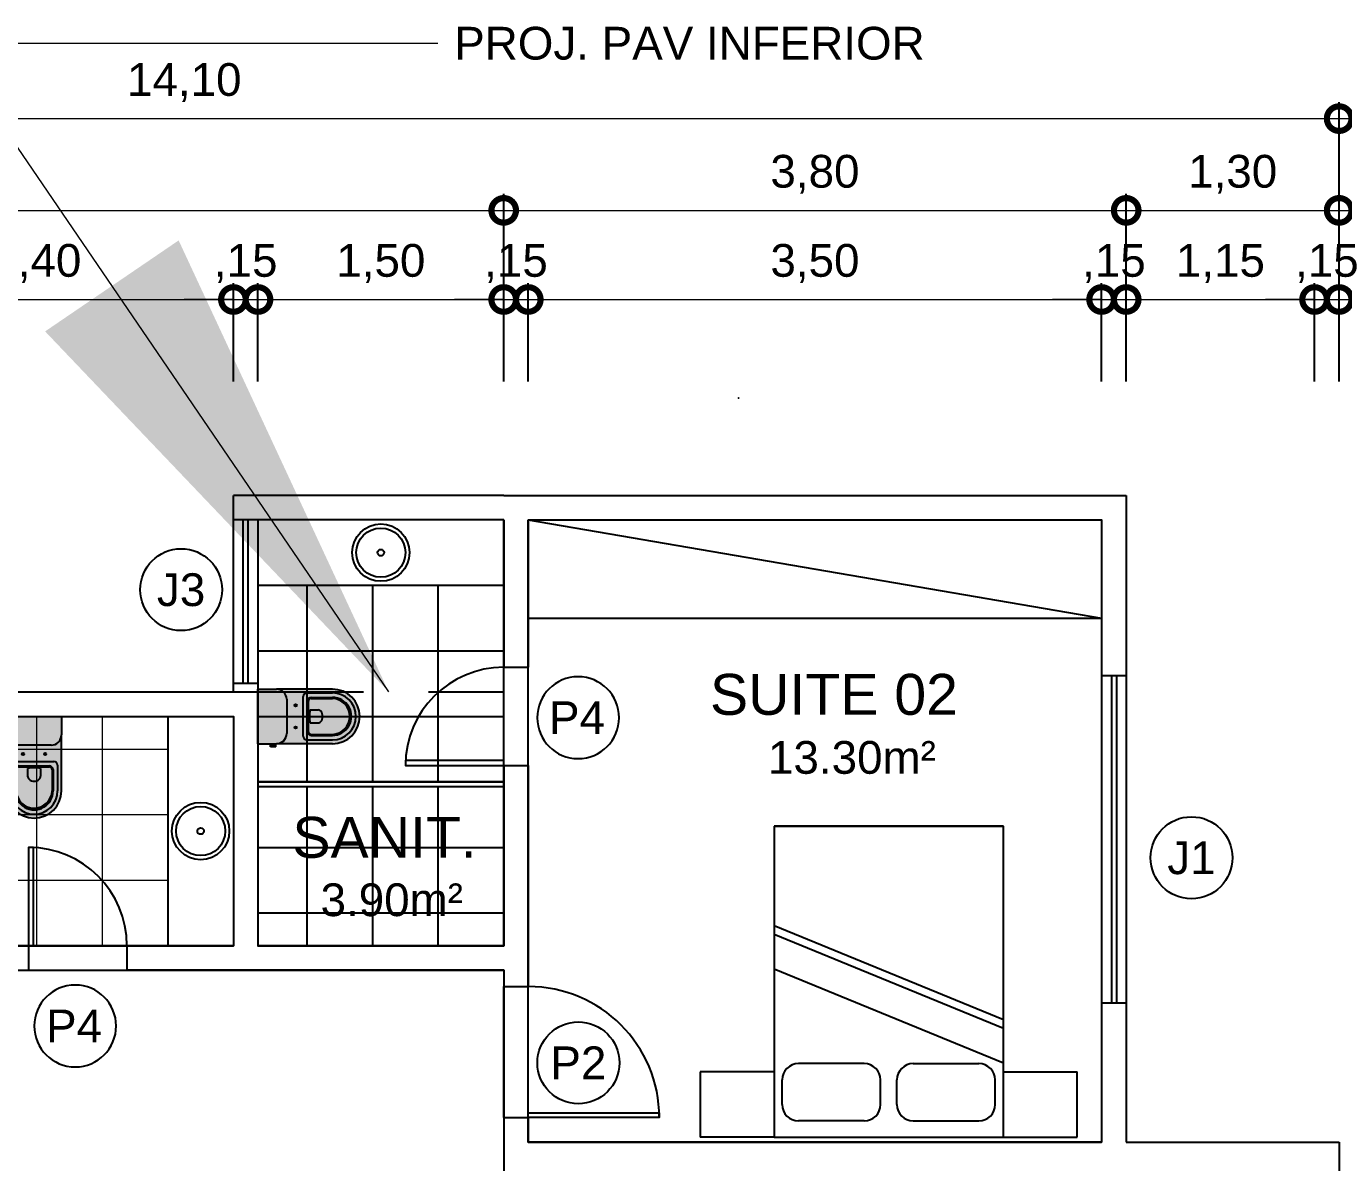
# Model space of a CAD drawing. Header units: metres. Extents: x 47360 to 47486, y 23388 to 23461.
# Drawn here: x 47425.76 to 47433.81, y 23401.14 to 23408.08 of the extents above; entities that cross this region are included whole.
import ezdxf
from ezdxf.enums import TextEntityAlignment as Align

# ---------------------------------------------------------------- set-up
doc = ezdxf.new("R2010")
doc.units = ezdxf.units.M
doc.header["$LTSCALE"] = 0.25
doc.linetypes.add('DASHDOT2', pattern=[12.7, 6.35, -3.175, 0, -3.175])
doc.linetypes.add('HIDDEN2', pattern=[4.7625, 3.175, -1.5875])
doc.layers.add('ARQ_0_AREAS', color=7, linetype='Continuous', true_color=0x5a1694, plot=False)
for name, color, linetype in [('ARQ_ALV CT', 4, 'Continuous'), ('ARQ_ALV VS', 2, 'Continuous'), ('ARQ_ESQ CT', 2, 'Continuous'), ('ARQ_MOB 01', 1, 'Continuous'), ('ARQ_PISO 01', 1, 'Continuous'), ('ARQ_PROJ INF', 1, 'HIDDEN2'), ('ARQ_PROJ SUP', 1, 'DASHDOT2'), ('ARQ_SAN 01', 1, 'Continuous'), ('ARQ_SAN 02', 2, 'Continuous'), ('ARQ_SIMB 01', 1, 'Continuous'), ('ARQ_TXT 01', 1, 'Continuous'), ('SIMB_01', 1, 'Continuous'), ('SIMB_02', 2, 'Continuous'), ('SIMB_PREENCHIMENTO', 253, 'Continuous'), ('SIMB_TXT', 1, 'Continuous')]:
    doc.layers.add(name, color=color, linetype=linetype)
doc.layers.add('ARQ_CINZA 03', color=252, linetype='Continuous', lineweight=9)
doc.layers.add('ARQ_COTA_AZUL', color=5, linetype='Continuous', lineweight=20, true_color=0x0000ff)
doc.styles.add('Annot_2.0mm', font='arial.ttf', dxfattribs={"height": 2})
doc.styles.add('Annot_2.5mm', font='arial.ttf', dxfattribs={"height": 2.5})
doc.styles.add('cota', font='arial.ttf')
doc.styles.add('SIMB', font='arial.ttf')
doc.dimstyles.new('Info 01 - annot', dxfattribs={"dimtxt": 2, "dimasz": 3, "dimexe": 1, "dimexo": 1, "dimgap": 1, "dimtad": 1, "dimzin": 4, "dimtxsty": 'cota', "dimblk": 'DOTSMALL', "dimcen": 2, "dimdle": 1, "dimclrd": 256, "dimclre": 256, "dimclrt": 1, "dimazin": 2, "dimtfac": 0.09, "dimtix": 1, "dimtmove": 2, "dimatfit": 2, "dimfxl": 5, "dimfxlon": 1, "dimtolj": 1, "dimtzin": 4, "dimlwd": -1, "dimarcsym": 1})

# ---------------------------------------------------------------- blocks, each defined once
blk = doc.blocks.new('*U15')
at = {"layer": 'SIMB_02'}
blk.add_circle((0, 0), 2.5, dxfattribs=at)
at = {"layer": 'SIMB_TXT', "style": 'SIMB'}
blk.add_attdef('CDESQ', text='', height=2, dxfattribs=at).set_placement((0, 0), align=Align.MIDDLE_CENTER)
blk = doc.blocks.new('_DotSmall')
at = {"color": 0, "linetype": 'ByBlock', "const_width": 0.5}
blk.add_lwpolyline([(-0.0625, 0, 1), (0.0625, 0, 1)], format="xyb", close=True, dxfattribs=at)
blk = doc.blocks.new('*D100')
at = {"layer": 'ARQ_COTA_AZUL', "lineweight": -2, "transparency": 16777216}
for p, q in [((47420.878, 23406.4579), (47420.878, 23407.0579)), ((47428.678, 23406.4579), (47428.678, 23407.0579))]:
    blk.add_line(p, q, dxfattribs=at)
at = {"layer": 'ARQ_COTA_AZUL', "transparency": 16777216}
blk.add_line((47420.778, 23406.9579), (47428.778, 23406.9579), dxfattribs=at)
at = {"layer": 'ARQ_COTA_AZUL', "transparency": 16777216, "xscale": 0.3, "yscale": 0.3, "zscale": 0.3, "rotation": 180}
blk.add_blockref('_DotSmall', (47420.878, 23406.9579), dxfattribs=at)
at = {"layer": 'ARQ_COTA_AZUL', "transparency": 16777216, "xscale": 0.3, "yscale": 0.3, "zscale": 0.3}
blk.add_blockref('_DotSmall', (47428.678, 23406.9579), dxfattribs=at)
at = {"layer": 'ARQ_COTA_AZUL', "color": 1, "transparency": 16777216, "insert": (47424.778, 23407.1781), "char_height": 0.2, "attachment_point": 5, "style": 'cota'}
blk.add_mtext('\\A1;7,80', dxfattribs=at)
blk = doc.blocks.new('*D101')
at = {"layer": 'ARQ_COTA_AZUL', "lineweight": -2, "transparency": 16777216}
for p, q in [((47428.678, 23406.4579), (47428.678, 23407.0579)), ((47432.478, 23406.4579), (47432.478, 23407.0579))]:
    blk.add_line(p, q, dxfattribs=at)
at = {"layer": 'ARQ_COTA_AZUL', "transparency": 16777216}
blk.add_line((47428.578, 23406.9579), (47432.578, 23406.9579), dxfattribs=at)
at = {"layer": 'ARQ_COTA_AZUL', "transparency": 16777216, "xscale": 0.3, "yscale": 0.3, "zscale": 0.3, "rotation": 180}
blk.add_blockref('_DotSmall', (47428.678, 23406.9579), dxfattribs=at)
at = {"layer": 'ARQ_COTA_AZUL', "transparency": 16777216, "xscale": 0.3, "yscale": 0.3, "zscale": 0.3}
blk.add_blockref('_DotSmall', (47432.478, 23406.9579), dxfattribs=at)
at = {"layer": 'ARQ_COTA_AZUL', "color": 1, "transparency": 16777216, "insert": (47430.578, 23407.1781), "char_height": 0.2, "attachment_point": 5, "style": 'cota'}
blk.add_mtext('\\A1;3,80', dxfattribs=at)
blk = doc.blocks.new('*D102')
at = {"layer": 'ARQ_COTA_AZUL', "lineweight": -2, "transparency": 16777216}
for p, q in [((47432.478, 23406.4579), (47432.478, 23407.0579)), ((47433.778, 23406.4579), (47433.778, 23407.0579))]:
    blk.add_line(p, q, dxfattribs=at)
at = {"layer": 'ARQ_COTA_AZUL', "transparency": 16777216}
blk.add_line((47432.378, 23406.9579), (47433.878, 23406.9579), dxfattribs=at)
at = {"layer": 'ARQ_COTA_AZUL', "transparency": 16777216, "xscale": 0.3, "yscale": 0.3, "zscale": 0.3, "rotation": 180}
blk.add_blockref('_DotSmall', (47432.478, 23406.9579), dxfattribs=at)
at = {"layer": 'ARQ_COTA_AZUL', "transparency": 16777216, "xscale": 0.3, "yscale": 0.3, "zscale": 0.3}
blk.add_blockref('_DotSmall', (47433.778, 23406.9579), dxfattribs=at)
at = {"layer": 'ARQ_COTA_AZUL', "color": 1, "transparency": 16777216, "insert": (47433.128, 23407.1781), "char_height": 0.2, "attachment_point": 5, "style": 'cota'}
blk.add_mtext('\\A1;1,30', dxfattribs=at)
blk = doc.blocks.new('*D121')
at = {"layer": 'ARQ_COTA_AZUL', "lineweight": -2, "transparency": 16777216}
for p, q in [((47424.628, 23405.9137), (47424.628, 23406.5137)), ((47427.028, 23405.9137), (47427.028, 23406.5137))]:
    blk.add_line(p, q, dxfattribs=at)
at = {"layer": 'ARQ_COTA_AZUL', "transparency": 16777216}
blk.add_line((47424.528, 23406.4137), (47427.128, 23406.4137), dxfattribs=at)
at = {"layer": 'ARQ_COTA_AZUL', "transparency": 16777216, "xscale": 0.3, "yscale": 0.3, "zscale": 0.3, "rotation": 180}
blk.add_blockref('_DotSmall', (47424.628, 23406.4137), dxfattribs=at)
at = {"layer": 'ARQ_COTA_AZUL', "transparency": 16777216, "xscale": 0.3, "yscale": 0.3, "zscale": 0.3}
blk.add_blockref('_DotSmall', (47427.028, 23406.4137), dxfattribs=at)
at = {"layer": 'ARQ_COTA_AZUL', "color": 1, "transparency": 16777216, "insert": (47425.828, 23406.6339), "char_height": 0.2, "attachment_point": 5, "style": 'cota'}
blk.add_mtext('\\A1;2,40', dxfattribs=at)
blk = doc.blocks.new('*D122')
at = {"layer": 'ARQ_COTA_AZUL', "lineweight": -2, "transparency": 16777216}
for p, q in [((47427.028, 23405.9137), (47427.028, 23406.5137)), ((47427.178, 23405.9137), (47427.178, 23406.5137))]:
    blk.add_line(p, q, dxfattribs=at)
at = {"layer": 'ARQ_COTA_AZUL', "transparency": 16777216}
for p, q in [((47427.028, 23406.4137), (47426.728, 23406.4137)), ((47427.028, 23406.4137), (47427.178, 23406.4137)), ((47427.178, 23406.4137), (47427.478, 23406.4137))]:
    blk.add_line(p, q, dxfattribs=at)
at = {"layer": 'ARQ_COTA_AZUL', "transparency": 16777216, "xscale": 0.3, "yscale": 0.3, "zscale": 0.3}
blk.add_blockref('_DotSmall', (47427.028, 23406.4137), dxfattribs=at)
at = {"layer": 'ARQ_COTA_AZUL', "transparency": 16777216, "xscale": 0.3, "yscale": 0.3, "zscale": 0.3, "rotation": 180}
blk.add_blockref('_DotSmall', (47427.178, 23406.4137), dxfattribs=at)
at = {"layer": 'ARQ_COTA_AZUL', "color": 1, "transparency": 16777216, "insert": (47427.103, 23406.6339), "char_height": 0.2, "attachment_point": 5, "style": 'cota'}
blk.add_mtext('\\A1;,15', dxfattribs=at)
blk = doc.blocks.new('*D123')
at = {"layer": 'ARQ_COTA_AZUL', "lineweight": -2, "transparency": 16777216}
for p, q in [((47427.178, 23405.9137), (47427.178, 23406.5137)), ((47428.678, 23405.9137), (47428.678, 23406.5137))]:
    blk.add_line(p, q, dxfattribs=at)
at = {"layer": 'ARQ_COTA_AZUL', "transparency": 16777216}
blk.add_line((47427.078, 23406.4137), (47428.778, 23406.4137), dxfattribs=at)
at = {"layer": 'ARQ_COTA_AZUL', "transparency": 16777216, "xscale": 0.3, "yscale": 0.3, "zscale": 0.3, "rotation": 180}
blk.add_blockref('_DotSmall', (47427.178, 23406.4137), dxfattribs=at)
at = {"layer": 'ARQ_COTA_AZUL', "transparency": 16777216, "xscale": 0.3, "yscale": 0.3, "zscale": 0.3}
blk.add_blockref('_DotSmall', (47428.678, 23406.4137), dxfattribs=at)
at = {"layer": 'ARQ_COTA_AZUL', "color": 1, "transparency": 16777216, "insert": (47427.928, 23406.6339), "char_height": 0.2, "attachment_point": 5, "style": 'cota'}
blk.add_mtext('\\A1;1,50', dxfattribs=at)
blk = doc.blocks.new('*D124')
at = {"layer": 'ARQ_COTA_AZUL', "lineweight": -2, "transparency": 16777216}
for p, q in [((47428.678, 23405.9137), (47428.678, 23406.5137)), ((47428.828, 23405.9137), (47428.828, 23406.5137))]:
    blk.add_line(p, q, dxfattribs=at)
at = {"layer": 'ARQ_COTA_AZUL', "transparency": 16777216}
for p, q in [((47428.678, 23406.4137), (47428.378, 23406.4137)), ((47428.678, 23406.4137), (47428.828, 23406.4137)), ((47428.828, 23406.4137), (47429.128, 23406.4137))]:
    blk.add_line(p, q, dxfattribs=at)
at = {"layer": 'ARQ_COTA_AZUL', "transparency": 16777216, "xscale": 0.3, "yscale": 0.3, "zscale": 0.3}
blk.add_blockref('_DotSmall', (47428.678, 23406.4137), dxfattribs=at)
at = {"layer": 'ARQ_COTA_AZUL', "transparency": 16777216, "xscale": 0.3, "yscale": 0.3, "zscale": 0.3, "rotation": 180}
blk.add_blockref('_DotSmall', (47428.828, 23406.4137), dxfattribs=at)
at = {"layer": 'ARQ_COTA_AZUL', "color": 1, "transparency": 16777216, "insert": (47428.753, 23406.6339), "char_height": 0.2, "attachment_point": 5, "style": 'cota'}
blk.add_mtext('\\A1;,15', dxfattribs=at)
blk = doc.blocks.new('*D109')
at = {"layer": 'ARQ_COTA_AZUL', "lineweight": -2, "transparency": 16777216}
for p, q in [((47428.828, 23405.9137), (47428.828, 23406.5137)), ((47432.328, 23405.9137), (47432.328, 23406.5137))]:
    blk.add_line(p, q, dxfattribs=at)
at = {"layer": 'ARQ_COTA_AZUL', "transparency": 16777216}
blk.add_line((47428.728, 23406.4137), (47432.428, 23406.4137), dxfattribs=at)
at = {"layer": 'ARQ_COTA_AZUL', "transparency": 16777216, "xscale": 0.3, "yscale": 0.3, "zscale": 0.3, "rotation": 180}
blk.add_blockref('_DotSmall', (47428.828, 23406.4137), dxfattribs=at)
at = {"layer": 'ARQ_COTA_AZUL', "transparency": 16777216, "xscale": 0.3, "yscale": 0.3, "zscale": 0.3}
blk.add_blockref('_DotSmall', (47432.328, 23406.4137), dxfattribs=at)
at = {"layer": 'ARQ_COTA_AZUL', "color": 1, "transparency": 16777216, "insert": (47430.578, 23406.6339), "char_height": 0.2, "attachment_point": 5, "style": 'cota'}
blk.add_mtext('\\A1;3,50', dxfattribs=at)
blk = doc.blocks.new('*D110')
at = {"layer": 'ARQ_COTA_AZUL', "lineweight": -2, "transparency": 16777216}
for p, q in [((47432.328, 23405.9137), (47432.328, 23406.5137)), ((47432.478, 23405.9137), (47432.478, 23406.5137))]:
    blk.add_line(p, q, dxfattribs=at)
at = {"layer": 'ARQ_COTA_AZUL', "transparency": 16777216}
for p, q in [((47432.328, 23406.4137), (47432.028, 23406.4137)), ((47432.328, 23406.4137), (47432.478, 23406.4137)), ((47432.478, 23406.4137), (47432.778, 23406.4137))]:
    blk.add_line(p, q, dxfattribs=at)
at = {"layer": 'ARQ_COTA_AZUL', "transparency": 16777216, "xscale": 0.3, "yscale": 0.3, "zscale": 0.3}
blk.add_blockref('_DotSmall', (47432.328, 23406.4137), dxfattribs=at)
at = {"layer": 'ARQ_COTA_AZUL', "transparency": 16777216, "xscale": 0.3, "yscale": 0.3, "zscale": 0.3, "rotation": 180}
blk.add_blockref('_DotSmall', (47432.478, 23406.4137), dxfattribs=at)
at = {"layer": 'ARQ_COTA_AZUL', "color": 1, "transparency": 16777216, "insert": (47432.403, 23406.6339), "char_height": 0.2, "attachment_point": 5, "style": 'cota'}
blk.add_mtext('\\A1;,15', dxfattribs=at)
blk = doc.blocks.new('*D111')
at = {"layer": 'ARQ_COTA_AZUL', "lineweight": -2, "transparency": 16777216}
for p, q in [((47432.478, 23405.9137), (47432.478, 23406.5137)), ((47433.628, 23405.9137), (47433.628, 23406.5137))]:
    blk.add_line(p, q, dxfattribs=at)
at = {"layer": 'ARQ_COTA_AZUL', "transparency": 16777216}
blk.add_line((47432.378, 23406.4137), (47433.728, 23406.4137), dxfattribs=at)
at = {"layer": 'ARQ_COTA_AZUL', "transparency": 16777216, "xscale": 0.3, "yscale": 0.3, "zscale": 0.3, "rotation": 180}
blk.add_blockref('_DotSmall', (47432.478, 23406.4137), dxfattribs=at)
at = {"layer": 'ARQ_COTA_AZUL', "transparency": 16777216, "xscale": 0.3, "yscale": 0.3, "zscale": 0.3}
blk.add_blockref('_DotSmall', (47433.628, 23406.4137), dxfattribs=at)
at = {"layer": 'ARQ_COTA_AZUL', "color": 1, "transparency": 16777216, "insert": (47433.053, 23406.6339), "char_height": 0.2, "attachment_point": 5, "style": 'cota'}
blk.add_mtext('\\A1;1,15', dxfattribs=at)
blk = doc.blocks.new('*D112')
at = {"layer": 'ARQ_COTA_AZUL', "lineweight": -2, "transparency": 16777216}
for p, q in [((47433.628, 23405.9137), (47433.628, 23406.5137)), ((47433.778, 23405.9137), (47433.778, 23406.5137))]:
    blk.add_line(p, q, dxfattribs=at)
at = {"layer": 'ARQ_COTA_AZUL', "transparency": 16777216}
for p, q in [((47433.628, 23406.4137), (47433.328, 23406.4137)), ((47433.628, 23406.4137), (47433.778, 23406.4137)), ((47433.778, 23406.4137), (47434.078, 23406.4137))]:
    blk.add_line(p, q, dxfattribs=at)
at = {"layer": 'ARQ_COTA_AZUL', "transparency": 16777216, "xscale": 0.3, "yscale": 0.3, "zscale": 0.3}
blk.add_blockref('_DotSmall', (47433.628, 23406.4137), dxfattribs=at)
at = {"layer": 'ARQ_COTA_AZUL', "transparency": 16777216, "xscale": 0.3, "yscale": 0.3, "zscale": 0.3, "rotation": 180}
blk.add_blockref('_DotSmall', (47433.778, 23406.4137), dxfattribs=at)
at = {"layer": 'ARQ_COTA_AZUL', "color": 1, "transparency": 16777216, "insert": (47433.703, 23406.6339), "char_height": 0.2, "attachment_point": 5, "style": 'cota'}
blk.add_mtext('\\A1;,15', dxfattribs=at)
blk = doc.blocks.new('*D113')
at = {"layer": 'ARQ_COTA_AZUL', "transparency": 16777216}
blk.add_line((47435.9225, 23394.9678), (47435.9225, 23401.3678), dxfattribs=at)
at = {"layer": 'ARQ_COTA_AZUL', "lineweight": -2, "transparency": 16777216}
for p, q in [((47435.4225, 23401.2678), (47436.0225, 23401.2678)), ((47435.4225, 23395.0678), (47436.0225, 23395.0678))]:
    blk.add_line(p, q, dxfattribs=at)
at = {"layer": 'ARQ_COTA_AZUL', "transparency": 16777216, "xscale": 0.3, "yscale": 0.3, "zscale": 0.3}
for p, rotation in [((47435.9225, 23401.2678), 90), ((47435.9225, 23395.0678), 270)]:
    blk.add_blockref('_DotSmall', p, dxfattribs=dict(at, rotation=rotation))
at = {"layer": 'ARQ_COTA_AZUL', "color": 1, "transparency": 16777216, "insert": (47435.7023, 23398.1678), "char_height": 0.2, "attachment_point": 5, "rotation": 90, "style": 'cota'}
blk.add_mtext('\\A1;6,20', dxfattribs=at)
blk = doc.blocks.new('*D114')
at = {"layer": 'ARQ_COTA_AZUL', "transparency": 16777216}
blk.add_line((47435.9225, 23401.1678), (47435.9225, 23405.3178), dxfattribs=at)
at = {"layer": 'ARQ_COTA_AZUL', "lineweight": -2, "transparency": 16777216}
for p, q in [((47435.4225, 23405.2178), (47436.0225, 23405.2178)), ((47435.4225, 23401.2678), (47436.0225, 23401.2678))]:
    blk.add_line(p, q, dxfattribs=at)
at = {"layer": 'ARQ_COTA_AZUL', "transparency": 16777216, "xscale": 0.3, "yscale": 0.3, "zscale": 0.3}
for p, rotation in [((47435.9225, 23405.2178), 90), ((47435.9225, 23401.2678), 270)]:
    blk.add_blockref('_DotSmall', p, dxfattribs=dict(at, rotation=rotation))
at = {"layer": 'ARQ_COTA_AZUL', "color": 1, "transparency": 16777216, "insert": (47435.7023, 23403.2428), "char_height": 0.2, "attachment_point": 5, "rotation": 90, "style": 'cota'}
blk.add_mtext('\\A1;3,95', dxfattribs=at)
blk = doc.blocks.new('*D116')
at = {"layer": 'ARQ_COTA_AZUL', "transparency": 16777216}
blk.add_line((47435.4505, 23399.6678), (47435.4505, 23401.2178), dxfattribs=at)
at = {"layer": 'ARQ_COTA_AZUL', "lineweight": -2, "transparency": 16777216}
for p, q in [((47434.9505, 23401.1178), (47435.5505, 23401.1178)), ((47434.9505, 23399.7678), (47435.5505, 23399.7678))]:
    blk.add_line(p, q, dxfattribs=at)
at = {"layer": 'ARQ_COTA_AZUL', "transparency": 16777216, "xscale": 0.3, "yscale": 0.3, "zscale": 0.3}
for p, rotation in [((47435.4505, 23401.1178), 90), ((47435.4505, 23399.7678), 270)]:
    blk.add_blockref('_DotSmall', p, dxfattribs=dict(at, rotation=rotation))
at = {"layer": 'ARQ_COTA_AZUL', "color": 1, "transparency": 16777216, "insert": (47435.2303, 23400.4428), "char_height": 0.2, "attachment_point": 5, "rotation": 90, "style": 'cota'}
blk.add_mtext('\\A1;1,35', dxfattribs=at)
blk = doc.blocks.new('*D103')
at = {"layer": 'ARQ_COTA_AZUL', "transparency": 16777216}
for p, q in [((47435.4505, 23401.2678), (47435.4505, 23401.5678)), ((47435.4505, 23401.1178), (47435.4505, 23401.2678)), ((47435.4505, 23401.1178), (47435.4505, 23400.8178))]:
    blk.add_line(p, q, dxfattribs=at)
at = {"layer": 'ARQ_COTA_AZUL', "lineweight": -2, "transparency": 16777216}
for p, q in [((47434.9505, 23401.2678), (47435.5505, 23401.2678)), ((47434.9505, 23401.1178), (47435.5505, 23401.1178))]:
    blk.add_line(p, q, dxfattribs=at)
at = {"layer": 'ARQ_COTA_AZUL', "transparency": 16777216, "xscale": 0.3, "yscale": 0.3, "zscale": 0.3}
for p, rotation in [((47435.4505, 23401.2678), 270), ((47435.4505, 23401.1178), 90)]:
    blk.add_blockref('_DotSmall', p, dxfattribs=dict(at, rotation=rotation))
at = {"layer": 'ARQ_COTA_AZUL', "color": 1, "transparency": 16777216, "insert": (47435.2303, 23401.1928), "char_height": 0.2, "attachment_point": 5, "rotation": 90, "style": 'cota'}
blk.add_mtext('\\A1;,15', dxfattribs=at)
blk = doc.blocks.new('*D104')
at = {"layer": 'ARQ_COTA_AZUL', "transparency": 16777216}
blk.add_line((47435.4505, 23401.1678), (47435.4505, 23405.1678), dxfattribs=at)
at = {"layer": 'ARQ_COTA_AZUL', "lineweight": -2, "transparency": 16777216}
for p, q in [((47434.9505, 23405.0678), (47435.5505, 23405.0678)), ((47434.9505, 23401.2678), (47435.5505, 23401.2678))]:
    blk.add_line(p, q, dxfattribs=at)
at = {"layer": 'ARQ_COTA_AZUL', "transparency": 16777216, "xscale": 0.3, "yscale": 0.3, "zscale": 0.3}
for p, rotation in [((47435.4505, 23405.0678), 90), ((47435.4505, 23401.2678), 270)]:
    blk.add_blockref('_DotSmall', p, dxfattribs=dict(at, rotation=rotation))
at = {"layer": 'ARQ_COTA_AZUL', "color": 1, "transparency": 16777216, "insert": (47435.2303, 23403.1678), "char_height": 0.2, "attachment_point": 5, "rotation": 90, "style": 'cota'}
blk.add_mtext('\\A1;3,80', dxfattribs=at)
blk = doc.blocks.new('*D105')
at = {"layer": 'ARQ_COTA_AZUL', "transparency": 16777216}
for p, q in [((47435.4505, 23405.2178), (47435.4505, 23405.5178)), ((47435.4505, 23405.0678), (47435.4505, 23405.2178)), ((47435.4505, 23405.0678), (47435.4505, 23404.7678))]:
    blk.add_line(p, q, dxfattribs=at)
at = {"layer": 'ARQ_COTA_AZUL', "lineweight": -2, "transparency": 16777216}
for p, q in [((47434.9505, 23405.2178), (47435.5505, 23405.2178)), ((47434.9505, 23405.0678), (47435.5505, 23405.0678))]:
    blk.add_line(p, q, dxfattribs=at)
at = {"layer": 'ARQ_COTA_AZUL', "transparency": 16777216, "xscale": 0.3, "yscale": 0.3, "zscale": 0.3}
for p, rotation in [((47435.4505, 23405.2178), 270), ((47435.4505, 23405.0678), 90)]:
    blk.add_blockref('_DotSmall', p, dxfattribs=dict(at, rotation=rotation))
at = {"layer": 'ARQ_COTA_AZUL', "color": 1, "transparency": 16777216, "insert": (47435.2303, 23405.1428), "char_height": 0.2, "attachment_point": 5, "rotation": 90, "style": 'cota'}
blk.add_mtext('\\A1;,15', dxfattribs=at)
blk = doc.blocks.new('*D99')
at = {"layer": 'ARQ_COTA_AZUL', "lineweight": -2, "transparency": 16777216}
for p, q in [((47419.678, 23407.0182), (47419.678, 23407.6182)), ((47433.778, 23407.0182), (47433.778, 23407.6182))]:
    blk.add_line(p, q, dxfattribs=at)
at = {"layer": 'ARQ_COTA_AZUL', "transparency": 16777216}
blk.add_line((47419.578, 23407.5182), (47433.878, 23407.5182), dxfattribs=at)
at = {"layer": 'ARQ_COTA_AZUL', "transparency": 16777216, "xscale": 0.3, "yscale": 0.3, "zscale": 0.3, "rotation": 180}
blk.add_blockref('_DotSmall', (47419.678, 23407.5182), dxfattribs=at)
at = {"layer": 'ARQ_COTA_AZUL', "transparency": 16777216, "xscale": 0.3, "yscale": 0.3, "zscale": 0.3}
blk.add_blockref('_DotSmall', (47433.778, 23407.5182), dxfattribs=at)
at = {"layer": 'ARQ_COTA_AZUL', "color": 1, "transparency": 16777216, "insert": (47426.728, 23407.7384), "char_height": 0.2, "attachment_point": 5, "style": 'cota'}
blk.add_mtext('\\A1;14,10', dxfattribs=at)
blk = doc.blocks.new('*D92')
at = {"layer": 'ARQ_COTA_AZUL', "transparency": 16777216}
blk.add_line((47418.1047, 23403.9178), (47418.1047, 23405.1678), dxfattribs=at)
at = {"layer": 'ARQ_COTA_AZUL', "lineweight": -2, "transparency": 16777216}
for p, q in [((47418.6047, 23405.0678), (47418.0047, 23405.0678)), ((47418.6047, 23404.0178), (47418.0047, 23404.0178))]:
    blk.add_line(p, q, dxfattribs=at)
at = {"layer": 'ARQ_COTA_AZUL', "transparency": 16777216, "xscale": 0.3, "yscale": 0.3, "zscale": 0.3}
for p, rotation in [((47418.1047, 23405.0678), 90), ((47418.1047, 23404.0178), 270)]:
    blk.add_blockref('_DotSmall', p, dxfattribs=dict(at, rotation=rotation))
at = {"layer": 'ARQ_COTA_AZUL', "color": 1, "transparency": 16777216, "insert": (47417.8845, 23404.5428), "char_height": 0.2, "attachment_point": 5, "rotation": 90, "style": 'cota'}
blk.add_mtext('\\A1;1,05', dxfattribs=at)
blk = doc.blocks.new('*D93')
at = {"layer": 'ARQ_COTA_AZUL', "transparency": 16777216}
for p, q in [((47418.1047, 23405.2178), (47418.1047, 23405.5178)), ((47418.1047, 23405.0678), (47418.1047, 23405.2178)), ((47418.1047, 23405.0678), (47418.1047, 23404.7678))]:
    blk.add_line(p, q, dxfattribs=at)
at = {"layer": 'ARQ_COTA_AZUL', "lineweight": -2, "transparency": 16777216}
for p, q in [((47418.6047, 23405.2178), (47418.0047, 23405.2178)), ((47418.6047, 23405.0678), (47418.0047, 23405.0678))]:
    blk.add_line(p, q, dxfattribs=at)
at = {"layer": 'ARQ_COTA_AZUL', "transparency": 16777216, "xscale": 0.3, "yscale": 0.3, "zscale": 0.3}
for p, rotation in [((47418.1047, 23405.2178), 270), ((47418.1047, 23405.0678), 90)]:
    blk.add_blockref('_DotSmall', p, dxfattribs=dict(at, rotation=rotation))
at = {"layer": 'ARQ_COTA_AZUL', "color": 1, "transparency": 16777216, "insert": (47417.8845, 23405.1428), "char_height": 0.2, "attachment_point": 5, "rotation": 90, "style": 'cota'}
blk.add_mtext('\\A1;,15', dxfattribs=at)
blk = doc.blocks.new('*D125')
at = {"layer": 'ARQ_COTA_AZUL', "transparency": 16777216}
blk.add_line((47417.33, 23403.9178), (47417.33, 23405.3178), dxfattribs=at)
at = {"layer": 'ARQ_COTA_AZUL', "lineweight": -2, "transparency": 16777216}
for p, q in [((47417.83, 23405.2178), (47417.23, 23405.2178)), ((47417.83, 23404.0178), (47417.23, 23404.0178))]:
    blk.add_line(p, q, dxfattribs=at)
at = {"layer": 'ARQ_COTA_AZUL', "transparency": 16777216, "xscale": 0.3, "yscale": 0.3, "zscale": 0.3}
for p, rotation in [((47417.33, 23405.2178), 90), ((47417.33, 23404.0178), 270)]:
    blk.add_blockref('_DotSmall', p, dxfattribs=dict(at, rotation=rotation))
at = {"layer": 'ARQ_COTA_AZUL', "color": 1, "transparency": 16777216, "insert": (47417.1098, 23404.6178), "char_height": 0.2, "attachment_point": 5, "rotation": 90, "style": 'cota'}
blk.add_mtext('\\A1;1,20', dxfattribs=at)
blk = doc.blocks.new('*D128')
at = {"layer": 'ARQ_COTA_AZUL', "transparency": 16777216}
blk.add_line((47416.8073, 23394.9678), (47416.8073, 23405.3178), dxfattribs=at)
at = {"layer": 'ARQ_COTA_AZUL', "lineweight": -2, "transparency": 16777216}
for p, q in [((47417.3073, 23405.2178), (47416.7073, 23405.2178)), ((47417.3073, 23395.0678), (47416.7073, 23395.0678))]:
    blk.add_line(p, q, dxfattribs=at)
at = {"layer": 'ARQ_COTA_AZUL', "transparency": 16777216, "xscale": 0.3, "yscale": 0.3, "zscale": 0.3}
for p, rotation in [((47416.8073, 23405.2178), 90), ((47416.8073, 23395.0678), 270)]:
    blk.add_blockref('_DotSmall', p, dxfattribs=dict(at, rotation=rotation))
at = {"layer": 'ARQ_COTA_AZUL', "color": 1, "transparency": 16777216, "insert": (47416.5871, 23400.1428), "char_height": 0.2, "attachment_point": 5, "rotation": 90, "style": 'cota'}
blk.add_mtext('\\A1;10,15', dxfattribs=at)
blk = doc.blocks.new('*D129')
at = {"layer": 'ARQ_COTA_AZUL', "transparency": 16777216}
blk.add_line((47436.3827, 23394.9678), (47436.3827, 23405.3178), dxfattribs=at)
at = {"layer": 'ARQ_COTA_AZUL', "lineweight": -2, "transparency": 16777216}
for p, q in [((47435.8827, 23405.2178), (47436.4827, 23405.2178)), ((47435.8827, 23395.0678), (47436.4827, 23395.0678))]:
    blk.add_line(p, q, dxfattribs=at)
at = {"layer": 'ARQ_COTA_AZUL', "transparency": 16777216, "xscale": 0.3, "yscale": 0.3, "zscale": 0.3}
for p, rotation in [((47436.3827, 23405.2178), 90), ((47436.3827, 23395.0678), 270)]:
    blk.add_blockref('_DotSmall', p, dxfattribs=dict(at, rotation=rotation))
at = {"layer": 'ARQ_COTA_AZUL', "color": 1, "transparency": 16777216, "insert": (47436.1625, 23400.1428), "char_height": 0.2, "attachment_point": 5, "rotation": 90, "style": 'cota'}
blk.add_mtext('\\A1;10,15', dxfattribs=at)
blk = doc.blocks.new('VASO_BELL')
at = {"true_color": 0xffffff}
h = blk.add_hatch(color=7, dxfattribs=at)
h.dxf.hatch_style = 1
edge = h.paths.add_edge_path()
edge.add_line((0, 0), (0.37, 0))
edge.add_line((0.37, 0), (0.37, -0.126))
edge.add_line((0.37, -0.126), (0.37, -0.505))
edge.add_arc((0.185, -0.505), 0.185, 180, 360, ccw=False)
edge.add_line((0, -0.505), (0, -0.126))
edge.add_line((0, -0.126), (0, 0))
h = blk.add_hatch(color=7, dxfattribs=at)
h.dxf.hatch_style = 1
h.paths.add_polyline_path([(-0.0067, -0.0855), (-0.0217, -0.0855), (-0.0217, -0.1205), (-0.0067, -0.1205)])
h = blk.add_hatch(color=7, dxfattribs=at)
h.dxf.hatch_style = 1
h.paths.add_polyline_path([(0, -0.089), (-0.0067, -0.089), (-0.0067, -0.1171), (0, -0.1171)])
at = {"layer": 'ARQ_SAN 01'}
for p, q in [((0.0815, -0.3361), (0.2885, -0.3361)), ((0.0815, -0.3421), (0.2885, -0.3421)), ((0.141, -0.3532), (0.141, -0.4061)), ((0.229, -0.3532), (0.229, -0.4061)), ((0.0565, -0.3611), (0.0565, -0.505)), ((0.0625, -0.3611), (0.0625, -0.505)), ((0.3075, -0.3611), (0.3075, -0.505)), ((0.3135, -0.3611), (0.3135, -0.505))]:
    blk.add_line(p, q, dxfattribs=at)
for centre in [(0.11, -0.255), (0.26, -0.255)]:
    blk.add_circle(centre, 0.0075, dxfattribs=at)
for centre, radius, start, end in [((0.0815, -0.3611), 0.025, 90, 180), ((0.0815, -0.3611), 0.019, 90, 180), ((0.1911, -0.5922), 0.2442, 91.42642, 101.83306), ((0.1789, -0.5922), 0.2442, 78.16694, 88.57358), ((0.2885, -0.3611), 0.025, 0, 90), ((0.2885, -0.3611), 0.019, 0, 90), ((0.168, -0.4061), 0.027, 180, 229.16778), ((0.185, -0.3864), 0.053, 229.16778, 310.83222), ((0.202, -0.4061), 0.027, 310.83222, 0), ((0.185, -0.5055), 0.1285, 179.77728, 0.22272), ((0.185, -0.4994), 0.1226, 182.60055, 357.39945)]:
    blk.add_arc(centre, radius, start, end, dxfattribs=at)
at = {"layer": 'ARQ_SAN 02'}
for p, q in [((0, 0), (0, -0.126)), ((0, 0), (0.37, 0)), ((0.37, 0), (0.37, -0.126)), ((-0.0217, -0.0855), (-0.0065, -0.0855)), ((-0.0217, -0.1205), (-0.0217, -0.0855)), ((-0.0067, -0.1205), (-0.0067, -0.0855)), ((0, -0.089), (-0.0067, -0.089)), ((-0.0217, -0.1205), (-0.0067, -0.1205)), ((0, -0.1171), (-0.0067, -0.1171)), ((0, -0.505), (0, -0.126)), ((0.37, -0.505), (0.37, -0.126)), ((0.301, -0.195), (0.069, -0.195)), ((0.026, -0.3311), (0.026, -0.505)), ((0.051, -0.3061), (0.319, -0.3061)), ((0.344, -0.3311), (0.344, -0.505))]:
    blk.add_line(p, q, dxfattribs=at)
for centre, radius, start, end in [((0.069, -0.126), 0.069, 180, 270), ((0.301, -0.126), 0.069, 270, 0), ((0.051, -0.3311), 0.025, 90, 180), ((0.319, -0.3311), 0.025, 0, 90), ((0.185, -0.505), 0.185, 180, 0), ((0.185, -0.505), 0.159, 180, 0)]:
    blk.add_arc(centre, radius, start, end, dxfattribs=at)
blk = doc.blocks.new('CAMA 180')
at = {"layer": 'ARQ_MOB 01'}
for p, q in [((0.4, 1.15), (0, 1.15)), ((0, 0.7), (0, 1.15)), ((0.4, 0.7), (0.4, 1.15)), ((1.9, 0.7), (0, 0.7)), ((0, 0.7), (0, -0.7)), ((0.2, 0.6501), (0.35, 0.6501)), ((0.4525, -0.7), (1.026, 0.7)), ((0.665, -0.7), (1.2385, 0.7)), ((0.7181, -0.7), (1.2916, 0.7)), ((1.9, -0.7), (1.9, 0.7)), ((1.9, 0.7), (1.9, -0.7)), ((0.1, 0.1501), (0.1, 0.5501)), ((0.45, 0.1501), (0.45, 0.5501)), ((0.2, 0.0501), (0.35, 0.0501)), ((0.2, -0.0501), (0.35, -0.0501)), ((0.1, -0.1501), (0.1, -0.5501)), ((0.45, -0.1501), (0.45, -0.5501)), ((0, -0.7), (1.9, -0.7)), ((0, -0.7), (0, -1.15)), ((0.2, -0.6501), (0.35, -0.6501)), ((0.4, -0.7), (0.4, -1.15)), ((0, -1.15), (0.4, -1.15))]:
    blk.add_line(p, q, dxfattribs=at)
for centre, start, end in [((0.2, 0.5501), 90, 180), ((0.35, 0.5501), 0, 90), ((0.2, 0.1501), 180, 270), ((0.35, 0.1501), 270, 0), ((0.2, -0.1501), 90, 180), ((0.35, -0.1501), 0, 90), ((0.2, -0.5501), 180, 270), ((0.35, -0.5501), 270, 0)]:
    blk.add_arc(centre, 0.1, start, end, dxfattribs=at)
blk = doc.blocks.new('PIA')
at = {"layer": 'ARQ_MOB 01'}
for p, q in [((-0.35, 0.2), (-0.35, -0.2)), ((-0.05, 0.25), (-0.3, 0.25)), ((0, 0.2), (0, -0.2)), ((-0.05, -0.25), (-0.3, -0.25))]:
    blk.add_line(p, q, dxfattribs=at)
blk.add_circle((-0.175, 0), 0.0461, dxfattribs=at)
for centre, start, end in [((-0.3, 0.2), 90, 180), ((-0.05, 0.2), 0, 90), ((-0.3, -0.2), 180, 270), ((-0.05, -0.2), 270, 0)]:
    blk.add_arc(centre, 0.05, start, end, dxfattribs=at)

msp = doc.modelspace()

# ---------------------------------------------------------------- hatches: boundary and pattern name
at = {"layer": 'ARQ_CINZA 03'}
h = msp.add_hatch(dxfattribs=at)
h.set_pattern_fill('_USER', color=256, scale=0.4, double=1, pattern_type=0)
h.set_pattern_definition([(0, (47424.628, 23402.4678), (0, 0.4), []), (90, (47424.628, 23402.4678), (-0.4, 2e-17), [])])
h.paths.add_polyline_path([(47425.398, 23402.4678), (47425.398, 23403.8678), (47424.628, 23403.8678), (47424.628, 23402.4678)])
h.paths.add_polyline_path([(47425.428, 23403.8678), (47425.428, 23402.4678), (47426.628, 23402.4678), (47426.628, 23403.8678)])
at = {"layer": 'SIMB_PREENCHIMENTO'}
h = msp.add_hatch(dxfattribs=at)
h.set_pattern_fill('_USER', color=256, scale=0.4, double=1, pattern_type=0)
h.set_pattern_definition([(0, (47428.678, 23404.6678), (0, 0.4), []), (90, (47428.678, 23404.6678), (-0.4, 2e-17), [])])
h.paths.add_polyline_path([(47428.678, 23402.4678), (47428.678, 23403.4378), (47427.178, 23403.4378), (47427.178, 23402.4678)])
h.paths.add_polyline_path([(47427.178, 23404.6678), (47427.178, 23403.4678), (47428.678, 23403.4678), (47428.678, 23404.6678)])

# ---------------------------------------------------------------- linework, layer by layer
at = {"layer": 'ARQ_0_AREAS'}
for points in [[(47428.678, 23405.0678), (47427.178, 23405.0678), (47427.178, 23402.4678), (47428.678, 23402.4678)], [(47428.828, 23405.0678), (47432.328, 23405.0678), (47432.328, 23401.2678), (47428.828, 23401.2678)], [(47424.628, 23403.8678), (47427.028, 23403.8678), (47427.028, 23402.4678), (47424.628, 23402.4678)], [(47425.678, 23402.3178), (47428.678, 23402.3178), (47428.678, 23398.3178), (47425.678, 23398.3178)], [(47425.678, 23402.3178), (47428.678, 23402.3178), (47428.678, 23398.3178), (47425.678, 23398.3178)]]:
    msp.add_lwpolyline(points, close=True, dxfattribs=at)
at = {"layer": 'ARQ_ALV CT'}
for p, q in [((47427.028, 23404.0178), (47427.028, 23405.2178)), ((47428.678, 23405.2178), (47427.028, 23405.2178)), ((47428.678, 23405.2178), (47432.478, 23405.2178)), ((47432.478, 23405.2178), (47432.478, 23404.1183)), ((47427.178, 23405.0678), (47427.178, 23402.4678)), ((47428.678, 23405.0678), (47427.178, 23405.0678)), ((47428.678, 23405.0678), (47428.678, 23404.1678)), ((47428.828, 23405.0678), (47428.828, 23404.1678)), ((47428.828, 23405.0678), (47432.328, 23405.0678)), ((47432.328, 23405.0678), (47432.328, 23404.1183)), ((47428.678, 23404.1678), (47428.828, 23404.1678)), ((47432.328, 23404.1183), (47432.478, 23404.1183)), ((47423.128, 23404.0178), (47427.028, 23404.0178)), ((47424.628, 23403.8678), (47427.028, 23403.8678)), ((47427.028, 23403.8678), (47427.028, 23402.4678)), ((47428.678, 23403.5678), (47428.678, 23402.4678)), ((47428.678, 23403.5678), (47428.828, 23403.5678)), ((47428.828, 23403.5678), (47428.828, 23402.2178)), ((47424.628, 23402.4678), (47425.778, 23402.4678)), ((47425.778, 23402.4678), (47425.778, 23402.3178)), ((47426.378, 23402.4678), (47427.028, 23402.4678)), ((47426.378, 23402.4678), (47426.378, 23402.3178)), ((47428.678, 23402.4678), (47427.178, 23402.4678)), ((47425.678, 23402.3178), (47425.778, 23402.3178)), ((47428.678, 23402.3178), (47426.378, 23402.3178)), ((47428.678, 23402.3178), (47428.678, 23402.2178)), ((47428.678, 23402.2178), (47428.828, 23402.2178)), ((47432.328, 23402.1183), (47432.328, 23401.2678)), ((47432.328, 23402.1183), (47432.478, 23402.1183)), ((47432.478, 23402.1183), (47432.478, 23401.2678)), ((47428.678, 23401.4178), (47428.828, 23401.4178)), ((47428.678, 23401.4178), (47428.678, 23400.9678)), ((47428.828, 23401.4178), (47428.828, 23401.2678)), ((47428.828, 23401.2678), (47432.328, 23401.2678)), ((47432.478, 23401.2678), (47433.778, 23401.2678)), ((47433.778, 23401.2678), (47433.778, 23399.6178))]:
    msp.add_line(p, q, dxfattribs=at)
at = {"layer": 'ARQ_ALV VS'}
for p, q in [((47432.328, 23404.1183), (47432.328, 23402.1183)), ((47432.478, 23404.1183), (47432.478, 23402.1183))]:
    msp.add_line(p, q, dxfattribs=at)
at = {"layer": 'ARQ_ESQ CT'}
for p, q in [((47432.388, 23404.1183), (47432.388, 23402.1183)), ((47432.418, 23404.1183), (47432.418, 23402.1183)), ((47428.678, 23403.4678), (47427.178, 23403.4678)), ((47428.678, 23403.4378), (47427.178, 23403.4378))]:
    msp.add_line(p, q, dxfattribs=at)
for points in [[(47428.678, 23403.5678), (47428.678, 23403.5978), (47428.078, 23403.5978), (47428.078, 23403.5678)], [(47425.778, 23402.4678), (47425.808, 23402.4678), (47425.808, 23403.0678), (47425.778, 23403.0678)], [(47428.828, 23401.4178), (47428.828, 23401.4478), (47429.628, 23401.4478), (47429.628, 23401.4178)]]:
    msp.add_lwpolyline(points, close=True, dxfattribs=at)
at = {"layer": 'ARQ_MOB 01'}
for p in [(47428.828, 23405.0678), (47428.828, 23404.4678)]:
    msp.add_line(p, (47432.328, 23404.4678), dxfattribs=at)
at = {"layer": 'ARQ_PISO 01'}
for p, q in [((47428.678, 23403.5678), (47428.678, 23404.1678)), ((47428.828, 23403.5678), (47428.828, 23404.1678)), ((47425.778, 23402.4678), (47426.378, 23402.4678)), ((47425.778, 23402.3178), (47426.378, 23402.3178)), ((47428.678, 23401.4178), (47428.678, 23402.2178)), ((47428.828, 23401.4178), (47428.828, 23402.2178))]:
    msp.add_line(p, q, dxfattribs=at)
at = {"layer": 'ARQ_PROJ INF'}
msp.add_line((47427.028, 23404.0178), (47428.678, 23404.0178), dxfattribs=at)
at = {"layer": 'ARQ_PROJ SUP'}
for p, q in [((47427.178, 23405.0678), (47427.028, 23405.0678)), ((47427.088, 23404.0678), (47427.088, 23405.0678)), ((47427.118, 23404.0678), (47427.118, 23405.0678)), ((47427.178, 23404.0678), (47427.028, 23404.0678))]:
    msp.add_line(p, q, dxfattribs=at)
at = {"layer": 'ARQ_SAN 02'}
for p, q in [((47428.678, 23404.6678), (47427.178, 23404.6678)), ((47426.628, 23403.8678), (47426.628, 23402.4678))]:
    msp.add_line(p, q, dxfattribs=at)
for centre, radius in [((47427.928, 23404.8678), 0.175), ((47427.928, 23404.8678), 0.15), ((47427.928, 23404.8678), 0.02), ((47426.828, 23403.1678), 0.175), ((47426.828, 23403.1678), 0.15), ((47426.828, 23403.1678), 0.02)]:
    msp.add_circle(centre, radius, dxfattribs=at)
at = {"layer": 'ARQ_SIMB 01'}
for centre, radius, start, end in [((47428.678, 23403.5678), 0.6, 90, 180), ((47425.778, 23402.4678), 0.6, 0, 90), ((47428.828, 23401.4178), 0.8, 0, 90)]:
    msp.add_arc(centre, radius, start, end, dxfattribs=at)

# ---------------------------------------------------------------- block references
at = {"xscale": 0.001, "yscale": 0.001, "zscale": 0.001}
msp.add_blockref('PIA', (47430.1107, 23405.8121), dxfattribs=at)
at = {"layer": 'ARQ_MOB 01', "linetype": 'Continuous', "rotation": 90.00000000000001}
msp.add_blockref('CAMA 180', (47431.028, 23401.2978), dxfattribs=at)
at = {"layer": 'ARQ_SAN 01', "xscale": 0.900000000000091, "yscale": 0.900000000000091, "zscale": 0.900000000000091, "rotation": 90}
msp.add_blockref('VASO_BELL', (47427.178, 23403.7013), dxfattribs=at)
at = {"layer": 'ARQ_SAN 01', "xscale": 0.900000000000091, "yscale": 0.900000000000091, "zscale": 0.900000000000091}
msp.add_blockref('VASO_BELL', (47425.645, 23403.8678), dxfattribs=at)
at = {"layer": 'SIMB_01', "xscale": 0.1, "yscale": 0.1, "zscale": 0.1}
for p, values in [((47426.7088, 23404.6417), {'CDESQ': 'J3'}), ((47432.8766, 23403.0047), {'CDESQ': 'J1'}), ((47429.1339, 23401.7525), {'CDESQ': 'P2'})]:
    msp.add_blockref('*U15', p, dxfattribs=at).add_auto_attribs(values)
at = {"layer": 'SIMB_01'}
ref = msp.add_blockref('*U15', (47429.1323, 23403.8601), dxfattribs=dict(at, xscale=-0.1, yscale=0.1, zscale=0.1))
ref.add_attrib('CDESQ', 'P4', dxfattribs={"layer": 'SIMB_TXT', "height": 0.2, "style": 'SIMB'}).set_placement((47429.1255, 23403.8601), align=Align.MIDDLE_CENTER)
ref = msp.add_blockref('*U15', (47426.0623, 23401.9775), dxfattribs=dict(at, xscale=-0.1, yscale=0.1, zscale=0.1))
ref.add_attrib('CDESQ', 'P4', dxfattribs={"layer": 'SIMB_TXT', "height": 0.2, "style": 'SIMB'}).set_placement((47426.0555, 23401.9775), align=Align.MIDDLE_CENTER)

# ---------------------------------------------------------------- texts
at = {"layer": 'ARQ_COTA_AZUL', "color": 1, "insert": (47428.3759, 23408.0787), "char_height": 0.2, "attachment_point": 1, "style": 'cota'}
msp.add_mtext('\\A1;PROJ. PAV INFERIOR', dxfattribs=at)
at = {"layer": 'ARQ_TXT 01', "attachment_point": 1}
for s, insert, char_height, width, style in [('SUITE 02', (47429.9372, 23404.1275), 0.25, 2.41083, 'Annot_2.5mm'), ('13.30m²', (47430.2913, 23403.7175), 0.2, 1.1094, 'Annot_2.0mm'), ('SANIT.', (47427.3879, 23403.2545), 0.25, 2.41083, 'Annot_2.5mm'), ('3.90m²', (47427.56, 23402.8482), 0.2, 1.1094, 'Annot_2.0mm')]:
    msp.add_mtext(s, dxfattribs=dict(at, insert=insert, char_height=char_height, width=width, style=style))

# ---------------------------------------------------------------- dimensions: what is measured, and where the dimension line sits
at = {"layer": 'ARQ_COTA_AZUL'}
for base, p1, p2, picture, middle in [((47433.778, 23407.5182), (47419.678, 23404.0178), (47433.778, 23401.2678), '*D99', (47426.728, 23407.7384)), ((47428.678, 23406.9579), (47420.878, 23404.0178), (47428.678, 23405.2178), '*D100', (47424.778, 23407.1781)), ((47432.478, 23406.9579), (47428.678, 23405.2178), (47432.478, 23405.2178), '*D101', (47430.578, 23407.1781)), ((47433.778, 23406.9579), (47432.478, 23405.2178), (47433.778, 23401.2678), '*D102', (47433.128, 23407.1781)), ((47427.028, 23406.4137), (47424.628, 23403.8678), (47427.028, 23403.8678), '*D121', (47425.828, 23406.6339)), ((47427.178, 23406.4137), (47427.028, 23403.8678), (47427.178, 23403.8678), '*D122', (47427.103, 23406.6339)), ((47428.678, 23406.4137), (47427.178, 23404.8178), (47428.678, 23405.2178), '*D123', (47427.928, 23406.6339)), ((47428.828, 23406.4137), (47428.678, 23405.2178), (47428.828, 23405.0678), '*D124', (47428.753, 23406.6339)), ((47432.328, 23406.4137), (47428.828, 23405.0678), (47432.328, 23405.0678), '*D109', (47430.578, 23406.6339)), ((47432.478, 23406.4137), (47432.328, 23405.0678), (47432.478, 23405.2178), '*D110', (47432.403, 23406.6339)), ((47433.628, 23406.4137), (47432.478, 23405.2178), (47433.628, 23401.1178), '*D111', (47433.053, 23406.6339)), ((47433.778, 23406.4137), (47433.628, 23401.1178), (47433.778, 23401.2678), '*D112', (47433.703, 23406.6339))]:
    dim = msp.add_linear_dim(base=base, p1=p1, p2=p2, dimstyle='Info 01 - annot', dxfattribs=at)
    dim.commit()
    dim.dimension.update_dxf_attribs({"geometry": picture, "text_midpoint": middle})
for base, p1, p2, picture, middle in [((47418.1047, 23405.2178), (47428.828, 23405.0678), (47428.678, 23405.2178), '*D93', (47417.8845, 23405.1428)), ((47435.4505, 23405.2178), (47432.328, 23405.0678), (47432.478, 23405.2178), '*D105', (47435.2303, 23405.1428)), ((47416.8073, 23405.2178), (47428.678, 23395.0678), (47428.678, 23405.2178), '*D128', (47416.5871, 23400.1428)), ((47417.33, 23405.2178), (47419.678, 23404.0178), (47428.678, 23405.2178), '*D125', (47417.1098, 23404.6178)), ((47435.9225, 23405.2178), (47433.778, 23401.2678), (47432.478, 23405.2178), '*D114', (47435.7023, 23403.2428)), ((47436.3827, 23405.2178), (47433.778, 23395.0678), (47432.478, 23405.2178), '*D129', (47436.1625, 23400.1428)), ((47418.1047, 23405.0678), (47420.878, 23404.0178), (47428.828, 23405.0678), '*D92', (47417.8845, 23404.5428)), ((47435.4505, 23405.0678), (47433.778, 23401.2678), (47432.328, 23405.0678), '*D104', (47435.2303, 23403.1678)), ((47435.4505, 23401.2678), (47433.628, 23401.1178), (47433.778, 23401.2678), '*D103', (47435.2303, 23401.1928)), ((47435.9225, 23401.2678), (47433.778, 23395.0678), (47433.778, 23401.2678), '*D113', (47435.7023, 23398.1678)), ((47435.4505, 23401.1178), (47433.628, 23399.7678), (47433.628, 23401.1178), '*D116', (47435.2303, 23400.4428))]:
    dim = msp.add_linear_dim(base=base, p1=p1, p2=p2, angle=90, dimstyle='Info 01 - annot', dxfattribs=at)
    dim.commit()
    dim.dimension.update_dxf_attribs({"geometry": picture, "text_midpoint": middle})

# ---------------------------------------------------------------- leaders
at = {"layer": 'ARQ_COTA_AZUL', "annotation_type": 0, "has_hookline": 1, "hookline_direction": 0, "text_width": 2.8469}
msp.add_leader([(47427.9759, 23404.0178), (47425.2759, 23407.9787), (47428.2759, 23407.9787)], dimstyle='Info 01 - annot', override={"dimscale": 0, "dimgap": 1, "dimtad": 0}, dxfattribs=at)

doc.saveas('drawing.dxf')
